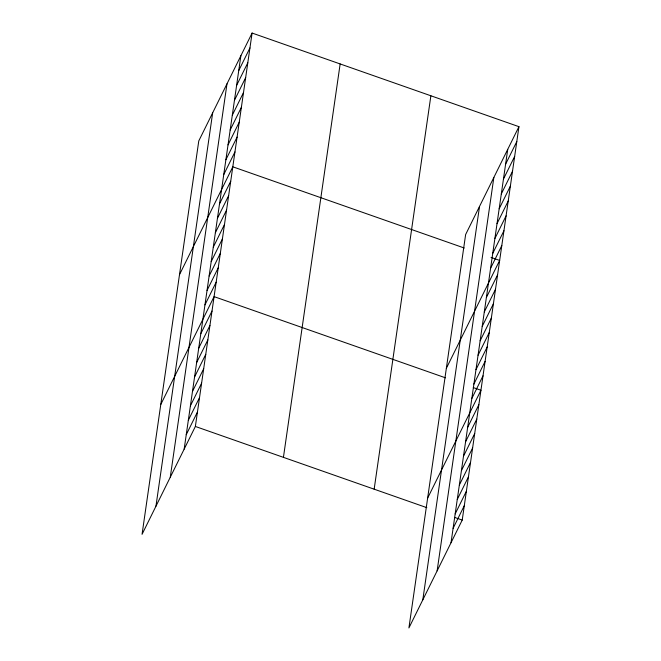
<?xml version="1.0" encoding="UTF-8"?>
<svg xmlns="http://www.w3.org/2000/svg" width="661" height="661" viewBox="0 0 661 661"><rect width="100%" height="100%" fill="white"/><g stroke="black" fill="none" stroke-linecap="round" stroke-linejoin="round"><path stroke-width="0.99" d="M155.946 506.21L212.677 112.8M170.265 477.242L226.987 83.84M184.163 449.133L240.885 55.722M252.089 33.05L198.779 140.917L142.057 534.328L195.367 426.461L252.089 33.05L518.943 126.672L462.221 520.083L408.911 627.95L465.633 234.539L518.943 126.672M283.429 457.354L340.151 63.943M374.159 489.19L430.881 95.779M422.809 599.833L479.531 206.43M437.119 570.873L493.85 177.462M451.017 542.755L507.739 149.345M238.745 70.587L249.949 47.914M236.597 85.443L247.801 62.77M234.457 100.307L245.661 77.634M232.317 115.171L243.521 92.499M230.168 130.035L241.372 107.363M228.028 144.891L239.232 122.219M225.88 159.755L237.092 137.083M223.74 174.62L234.944 151.947M179.495 274.67L232.804 166.812L464.245 248.007M219.518 203.91L230.722 181.238M217.436 218.328L228.64 195.656M215.362 232.755L226.566 210.082M213.28 247.181L224.484 224.509M211.198 261.607L222.402 238.935M209.116 276.034L220.32 253.361M207.042 290.46L218.246 267.788M204.96 304.878L216.164 282.206M160.772 404.499L214.081 296.632L445.522 377.836M200.795 333.731L212.007 311.058M198.721 348.157L209.925 325.485M196.639 362.583L207.843 339.911M194.557 377.01L205.761 354.337M192.475 391.428L203.687 368.755M190.401 405.854L201.605 383.182M188.319 420.28L199.523 397.608M186.237 434.707L197.441 412.034M505.599 164.209L516.803 141.537M503.451 179.073L514.663 156.401M501.311 193.937L512.515 171.265M499.171 208.793L510.375 186.121M497.022 223.658L508.235 200.985M494.882 238.522L506.086 215.85M492.742 253.386L503.946 230.714M490.594 268.242L501.798 245.57M446.349 368.301L499.658 260.434L491.04 257.41M486.372 297.533L497.576 274.86M484.298 311.959L495.502 289.287M482.216 326.385L493.42 303.713M480.134 340.803L491.338 318.131M478.052 355.23L489.256 332.557M475.978 369.656L487.182 346.984M473.896 384.082L485.1 361.41M471.814 398.509L483.017 375.836M427.626 498.121L480.944 390.263L473.284 387.569M467.658 427.353L478.861 404.689M465.575 441.779L476.779 419.107M463.493 456.206L474.697 433.533M461.411 470.632L472.623 447.96M459.337 485.058L470.541 462.386M457.255 499.485L468.459 476.812M455.173 513.911L466.377 491.239M453.099 528.329L464.303 505.657M195.367 426.461L426.808 507.656M454.561 517.398L462.221 520.083"/></g></svg>
